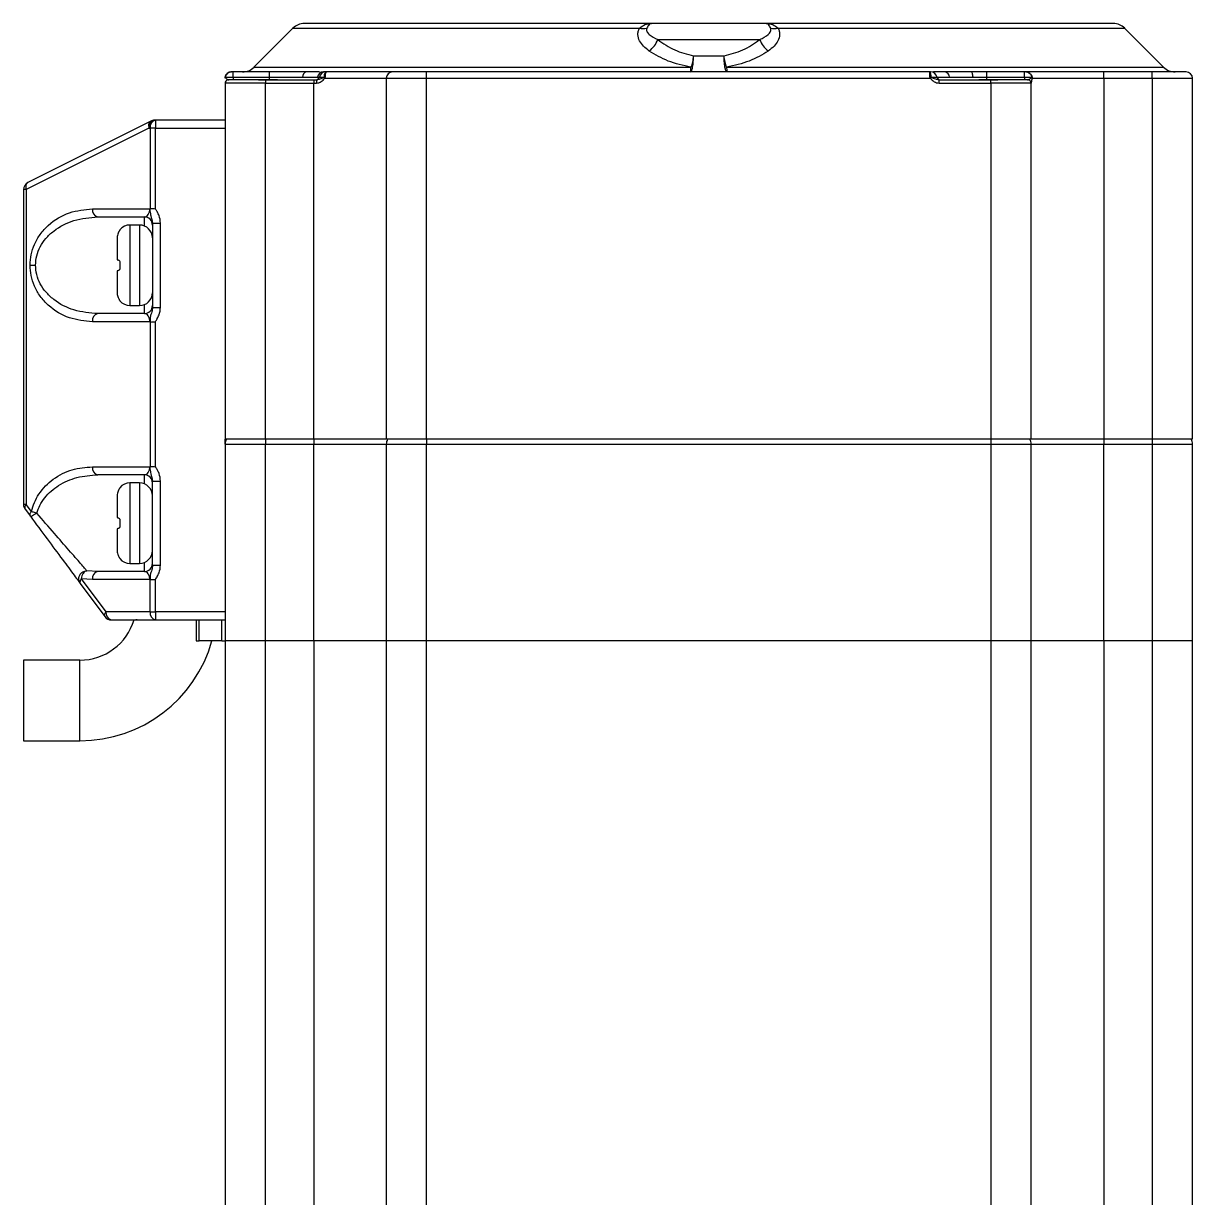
# Model space of a CAD drawing. Header units: millimetres. Extents: x 0 to 279, y 0 to 216.
# Drawn here: x 228.52 to 240.6, y 136.86 to 149 of the extents above; entities that cross this region are included whole.
import ezdxf

# ---------------------------------------------------------------- set-up
doc = ezdxf.new("R2010")
doc.units = ezdxf.units.MM

msp = doc.modelspace()

# ---------------------------------------------------------------- linework, layer by layer
at = {"color": 7, "linetype": 'Continuous', "lineweight": 25}
for p, q in [((235.012, 149), (231.424, 149)), ((235.009, 149), (235.003, 149)), ((236.197, 149), (235.012, 149)), ((239.786, 149), (236.197, 149)), ((231.306, 148.951), (230.903, 148.549)), ((235.079, 148.833), (236.13, 148.833)), ((240.306, 148.549), (239.903, 148.951)), ((235.447, 148.666), (235.762, 148.666)), ((230.66, 148.499), (230.671, 148.5)), ((230.688, 148.5), (230.671, 148.5)), ((230.688, 148.444), (230.688, 148.5)), ((231.063, 148.5), (230.688, 148.5)), ((231.063, 148.444), (231.063, 148.5)), ((231.581, 148.5), (231.448, 148.5)), ((231.645, 148.5), (231.622, 148.5)), ((231.653, 148.5), (231.645, 148.5)), ((232.338, 148.5), (231.653, 148.5)), ((232.688, 148.433), (232.688, 148.5)), ((237.887, 148.5), (232.688, 148.5)), ((237.887, 148.5), (237.887, 148.499)), ((237.898, 148.5), (237.887, 148.5)), ((238.318, 148.5), (238.044, 148.5)), ((238.48, 148.5), (238.318, 148.5)), ((238.48, 148.444), (238.48, 148.5)), ((238.867, 148.5), (238.48, 148.5)), ((238.882, 148.5), (238.867, 148.5)), ((238.867, 148.444), (238.867, 148.5)), ((239.688, 148.5), (238.882, 148.5)), ((239.688, 148.433), (239.688, 148.5)), ((240.188, 148.5), (239.688, 148.5)), ((240.188, 148.433), (240.188, 148.5)), ((230.605, 148.383), (230.605, 144.7)), ((231.021, 148.383), (230.605, 148.383)), ((230.606, 148.444), (230.688, 148.444)), ((230.645, 148.416), (230.632, 148.416)), ((230.638, 148.416), (230.645, 148.416)), ((230.949, 148.416), (230.645, 148.416)), ((230.688, 148.444), (230.688, 148.416)), ((230.688, 148.444), (231.063, 148.444)), ((231.021, 148.416), (230.949, 148.416)), ((230.949, 148.416), (231.147, 148.416)), ((231.021, 148.416), (231.021, 148.383)), ((231.021, 148.383), (231.521, 148.383)), ((231.021, 144.7), (231.021, 148.383)), ((231.063, 148.416), (231.063, 148.444)), ((231.063, 148.444), (231.405, 148.444)), ((231.147, 148.416), (231.521, 148.416)), ((231.521, 148.416), (231.521, 148.383)), ((231.521, 148.416), (231.553, 148.416)), ((231.521, 144.7), (231.521, 148.383)), ((231.521, 148.383), (231.551, 148.383)), ((231.559, 148.444), (231.579, 148.444)), ((231.579, 148.444), (231.63, 148.444)), ((231.635, 148.433), (232.271, 148.433)), ((232.271, 148.433), (232.271, 144.7)), ((232.271, 148.433), (232.688, 148.433)), ((232.688, 148.433), (237.894, 148.433)), ((232.688, 144.7), (232.688, 148.433)), ((237.894, 148.433), (237.903, 148.441)), ((237.899, 148.444), (237.963, 148.444)), ((237.963, 148.444), (238.093, 148.444)), ((237.985, 148.383), (237.985, 148.416)), ((237.985, 148.416), (238.395, 148.416)), ((237.985, 148.383), (238.521, 148.383)), ((238.336, 148.444), (238.48, 148.444)), ((238.395, 148.416), (238.593, 148.416)), ((238.48, 148.416), (238.48, 148.444)), ((238.48, 148.444), (238.867, 148.444)), ((238.521, 148.383), (238.521, 148.416)), ((238.593, 148.416), (238.521, 148.416)), ((238.521, 148.383), (238.521, 144.7)), ((238.938, 148.383), (238.521, 148.383)), ((238.898, 148.416), (238.593, 148.416)), ((238.867, 148.444), (238.944, 148.444)), ((238.867, 148.444), (238.867, 148.416)), ((238.91, 148.416), (238.898, 148.416)), ((238.898, 148.416), (238.905, 148.416)), ((238.938, 144.7), (238.938, 148.383)), ((238.938, 148.383), (238.938, 148.383)), ((238.947, 148.433), (239.688, 148.433)), ((239.688, 148.433), (239.688, 144.7)), ((239.688, 148.433), (240.188, 148.433)), ((240.188, 148.433), (240.188, 144.7)), ((240.188, 148.433), (240.605, 148.433)), ((240.605, 144.7), (240.605, 148.433)), ((229.837, 147.991), (228.567, 147.356)), ((229.887, 148), (229.874, 148)), ((230.605, 148), (229.887, 148)), ((229.818, 147.916), (228.549, 147.282)), ((229.818, 147.916), (229.831, 147.916)), ((229.887, 147.916), (229.831, 147.916)), ((229.831, 147.916), (229.831, 147.087)), ((229.887, 147.084), (229.887, 147.916)), ((229.887, 147.916), (230.605, 147.916)), ((228.521, 147.282), (228.521, 144.027)), ((228.549, 147.282), (228.521, 147.282)), ((228.549, 147.282), (228.549, 144.027)), ((229.233, 147.083), (229.828, 147.084)), ((229.289, 147), (229.771, 147)), ((229.721, 146.916), (229.621, 146.916)), ((229.855, 146.936), (229.938, 146.936)), ((229.855, 146.936), (229.855, 146.064)), ((229.938, 146.064), (229.938, 146.936)), ((229.488, 146.777), (229.488, 146.558)), ((229.518, 146.867), (229.518, 146.867)), ((229.518, 146.525), (229.518, 146.475)), ((228.589, 146.5), (228.645, 146.5)), ((229.488, 146.441), (229.488, 146.222)), ((229.518, 146.132), (229.518, 146.132)), ((229.621, 146.083), (229.721, 146.083)), ((229.855, 146.064), (229.938, 146.064)), ((229.771, 146), (229.289, 146)), ((229.827, 145.916), (229.233, 145.916)), ((229.829, 145.914), (229.827, 145.916)), ((229.831, 145.913), (229.831, 144.42)), ((229.887, 144.417), (229.887, 145.916)), ((230.605, 144.65), (230.605, 144.7)), ((231.021, 144.7), (230.605, 144.7)), ((230.605, 144.65), (231.021, 144.65)), ((230.605, 144.65), (230.605, 142.616)), ((231.521, 144.7), (231.021, 144.7)), ((231.021, 144.7), (231.021, 144.65)), ((231.021, 142.616), (231.021, 144.65)), ((231.021, 144.65), (231.521, 144.65)), ((232.271, 144.7), (231.521, 144.7)), ((231.521, 144.7), (231.521, 144.65)), ((231.521, 144.65), (232.271, 144.65)), ((231.521, 142.616), (231.521, 144.65)), ((232.688, 144.7), (232.271, 144.7)), ((232.271, 144.65), (232.688, 144.65)), ((232.271, 144.65), (232.271, 142.616)), ((238.521, 144.7), (232.688, 144.7)), ((232.688, 144.7), (232.688, 144.65)), ((232.688, 142.616), (232.688, 144.65)), ((232.688, 144.65), (238.521, 144.65)), ((238.938, 144.7), (238.521, 144.7)), ((238.521, 144.7), (238.521, 144.65)), ((238.521, 144.65), (238.521, 142.616)), ((238.521, 144.65), (238.938, 144.65)), ((239.688, 144.7), (238.938, 144.7)), ((238.938, 142.616), (238.938, 144.65)), ((238.938, 144.65), (239.688, 144.65)), ((240.188, 144.7), (239.688, 144.7)), ((239.688, 144.7), (239.688, 144.65)), ((239.688, 142.616), (239.688, 144.65)), ((239.688, 144.65), (240.188, 144.65)), ((240.605, 144.7), (240.188, 144.7)), ((240.188, 144.7), (240.188, 144.65)), ((240.188, 144.65), (240.188, 142.616)), ((240.188, 144.65), (240.605, 144.65)), ((240.605, 142.616), (240.605, 144.65)), ((229.233, 144.416), (229.828, 144.417)), ((229.771, 144.333), (229.289, 144.333)), ((229.721, 144.25), (229.621, 144.25)), ((229.855, 144.269), (229.938, 144.269)), ((229.855, 143.397), (229.855, 144.269)), ((229.938, 143.397), (229.938, 144.269)), ((229.488, 144.11), (229.488, 143.891)), ((229.518, 144.201), (229.518, 144.2)), ((228.549, 144.027), (228.521, 144.027)), ((228.538, 143.978), (228.592, 143.904)), ((228.603, 143.954), (228.549, 144.027)), ((229.518, 143.858), (229.518, 143.808)), ((229.488, 143.775), (229.488, 143.556)), ((229.518, 143.466), (229.518, 143.466)), ((229.621, 143.416), (229.721, 143.416)), ((229.855, 143.397), (229.938, 143.397)), ((229.119, 143.259), (229.374, 142.916)), ((229.233, 143.25), (229.119, 143.259)), ((229.289, 143.333), (229.175, 143.341)), ((229.827, 143.25), (229.233, 143.25)), ((229.771, 143.333), (229.289, 143.333)), ((229.829, 143.247), (229.827, 143.25)), ((229.887, 142.916), (229.887, 143.249)), ((229.108, 143.209), (229.363, 142.867)), ((229.831, 142.916), (229.831, 143.246)), ((229.831, 142.916), (229.374, 142.916)), ((229.831, 142.916), (229.887, 142.916)), ((230.605, 142.916), (229.887, 142.916)), ((229.887, 142.916), (229.887, 142.833)), ((229.43, 142.833), (229.887, 142.833)), ((229.696, 142.833), (229.684, 142.833)), ((229.887, 142.833), (230.605, 142.833)), ((230.305, 142.833), (230.305, 142.616)), ((230.305, 142.616), (230.338, 142.616)), ((230.571, 142.616), (230.338, 142.616)), ((230.571, 142.616), (230.605, 142.616)), ((230.605, 142.616), (230.605, 132.366)), ((231.021, 142.616), (230.605, 142.616)), ((231.021, 132.366), (231.021, 142.616)), ((231.521, 142.616), (231.021, 142.616)), ((231.521, 142.616), (231.521, 132.366)), ((232.271, 142.616), (231.521, 142.616)), ((232.271, 142.616), (232.271, 132.366)), ((232.688, 142.616), (232.271, 142.616)), ((232.688, 132.366), (232.688, 142.616)), ((238.521, 142.616), (232.688, 142.616)), ((238.521, 142.616), (238.521, 132.366)), ((238.938, 142.616), (238.521, 142.616)), ((238.938, 132.366), (238.938, 142.616)), ((239.688, 142.616), (238.938, 142.616)), ((239.688, 142.616), (239.688, 132.366)), ((240.188, 142.616), (239.688, 142.616)), ((240.188, 142.616), (240.188, 132.366)), ((240.605, 142.616), (240.188, 142.616)), ((240.605, 132.366), (240.605, 142.616)), ((229.105, 142.416), (228.521, 142.416)), ((228.521, 142.416), (228.521, 141.583)), ((228.521, 141.583), (229.105, 141.583))]:
    msp.add_line(p, q, dxfattribs=at)
at = {"color": 8, "linetype": 'Continuous', "lineweight": 25}
for p, q in [((231.306, 148.951), (234.888, 148.951)), ((236.321, 148.951), (239.903, 148.951)), ((230.903, 148.549), (235.42, 148.549)), ((235.789, 148.549), (240.306, 148.549)), ((238.938, 148.383), (238.938, 148.389)), ((229.621, 146.916), (229.621, 146.083)), ((229.721, 146.916), (229.721, 146.083)), ((229.771, 146.907), (229.771, 147)), ((229.771, 146), (229.771, 146.093)), ((229.621, 144.25), (229.621, 143.416)), ((229.721, 144.25), (229.721, 143.416)), ((229.771, 144.24), (229.771, 144.333)), ((229.771, 143.333), (229.771, 143.426)), ((230.338, 142.616), (230.338, 142.833)), ((230.571, 142.616), (230.571, 142.833)), ((229.105, 141.583), (229.105, 142.416))]:
    msp.add_line(p, q, dxfattribs=at)
at = {"color": 7, "linetype": 'Continuous', "lineweight": 25, "flags": 128}
for points in [[(238.336, 148.444), (238.335, 148.456), (238.334, 148.466), (238.332, 148.476), (238.33, 148.484), (238.327, 148.491), (238.324, 148.496), (238.321, 148.499), (238.318, 148.5)], [(229.887, 148), (229.887, 147.998), (229.887, 147.993), (229.887, 147.986), (229.887, 147.975), (229.887, 147.963), (229.887, 147.948), (229.887, 147.933), (229.887, 147.916)]]:
    msp.add_lwpolyline(points, dxfattribs=at)
at = {"color": 7, "linetype": 'Continuous', "lineweight": 25}
for centre, radius, start, end in [((231.424, 148.833), 0.167, 90, 135), ((239.786, 148.833), 0.167, 45, 90), ((234.926, 149.108), 0.161, 256.2791, 283.7209), ((234.817, 148.939), 0.282, 307.7329, 338.0686), ((236.392, 148.939), 0.282, 201.9314, 232.2671), ((236.283, 149.108), 0.161, 256.2791, 283.7209), ((230.786, 148.666), 0.167, 270, 315), ((231.459, 148.446), 0.0546, 101.6388, 182.1935), ((231.623, 148.435), 0.0649, 90.9241, 171.7622), ((231.645, 148.433), 0.0667, 90, 170.4059), ((232.338, 148.433), 0.0667, 90, 180), ((235.232, 148.542), 0.188, 347.1092, 2.0796), ((235.977, 148.542), 0.188, 177.9204, 192.8908), ((237.898, 148.433), 0.0667, 9.5941, 90), ((238.036, 148.443), 0.0569, 0.8024, 82.3122), ((240.424, 148.666), 0.167, 225, 270), ((240.538, 148.433), 0.0667, 0, 90), ((230.606, 148.442), 0.00222, 78.2583, 101.7388), ((230.621, 148.433), 0.0163, 148.7523, 179.5032), ((230.638, 148.383), 0.0333, 100.0422, 180), ((231.546, 148.45), 0.0333, 270, 350.4059), ((231.759, 148.391), 0.208, 173.0983, 182.2906), ((231.824, 148.644), 0.283, 225.676, 228.1451), ((231.634, 148.261), 0.183, 88.803, 91.197), ((237.895, 148.249), 0.195, 88.8772, 91.1227), ((237.996, 148.45), 0.0333, 189.5941, 270), ((238.905, 148.383), 0.0333, 0, 79.9578), ((238.928, 148.43), 0.0189, 10.7539, 38.887), ((238.945, 148.43), 0.0143, 85.6432, 94.3568), ((229.891, 147.928), 0.0739, 103.3295, 188.9063), ((229.904, 147.928), 0.0739, 103.3295, 188.9063), ((229.874, 147.916), 0.0833, 90, 116.5651), ((228.605, 147.282), 0.0833, 116.5651, 180), ((229.306, 147.072), 0.0739, 171.0937, 256.6705), ((229.621, 146.783), 0.133, 90, 140.8131), ((229.721, 146.783), 0.133, 0, 90), ((229.771, 146.916), 0.0833, 360, 90), ((229.721, 146.216), 0.133, 270, 0), ((229.621, 146.216), 0.133, 219.1871, 270), ((229.771, 146.083), 0.0833, 270, 0), ((229.306, 145.928), 0.0739, 103.3295, 188.9063), ((230.705, 144.65), 0.1, 150, 180), ((232.371, 144.65), 0.1, 150, 180), ((238.838, 144.65), 0.1, 0, 30), ((240.505, 144.65), 0.1, 0, 30), ((229.306, 144.405), 0.0739, 171.0937, 256.6705), ((229.621, 144.116), 0.133, 90, 140.8131), ((229.721, 144.116), 0.133, 0, 90), ((229.771, 144.25), 0.0833, 0, 90), ((228.605, 144.027), 0.0833, 180, 216.6071), ((229.721, 143.55), 0.133, 270, 0), ((229.621, 143.55), 0.133, 219.1871, 270), ((229.771, 143.416), 0.0833, 270, 0), ((229.306, 143.261), 0.0739, 103.3295, 188.9063), ((229.447, 142.905), 0.0739, 171.0937, 256.6705), ((229.904, 142.905), 0.0739, 171.0937, 256.6705), ((229.105, 143), 0.583, 270, 343.3706), ((229.43, 142.916), 0.0833, 216.6071, 270), ((229.105, 143), 1.417, 270, 344.3007)]:
    msp.add_arc(centre, radius, start, end, dxfattribs=at)
for points, knots in [([(234.888, 148.951), (234.906, 148.965), (234.942, 148.995), (234.988, 148.998), (235.012, 149)], [0, 0, 0, 0, 0.480833, 1, 1, 1, 1]), ([(235.012, 149), (235.003, 148.998), (234.987, 148.995), (234.972, 148.965), (234.964, 148.951)], [0, 0, 0, 0, 0.516283, 1, 1, 1, 1]), ([(236.245, 148.951), (236.237, 148.965), (236.222, 148.995), (236.206, 148.998), (236.197, 149)], [0, 0, 0, 0, 0.483717, 1, 1, 1, 1]), ([(236.197, 149), (236.221, 148.998), (236.267, 148.995), (236.304, 148.965), (236.321, 148.951)], [0, 0, 0, 0, 0.519167, 1, 1, 1, 1]), ([(234.99, 148.715), (234.969, 148.732), (234.928, 148.763), (234.886, 148.82), (234.87, 148.873), (234.873, 148.918), (234.883, 148.94), (234.888, 148.951)], [0, 0, 0, 0, 0.260979, 0.499861, 0.750194, 0.878746, 1, 1, 1, 1]), ([(234.964, 148.951), (234.963, 148.946), (234.96, 148.935), (234.966, 148.912), (234.996, 148.872), (235.046, 148.849), (235.079, 148.833)], [0, 0, 0, 0, 0.08992, 0.194776, 0.460737, 1, 1, 1, 1]), ([(235.079, 148.833), (235.134, 148.794), (235.24, 148.719), (235.38, 148.683), (235.447, 148.666)], [0, 0, 0, 0, 0.52405, 1, 1, 1, 1]), ([(235.762, 148.666), (235.829, 148.683), (235.97, 148.719), (236.075, 148.794), (236.13, 148.833)], [0, 0, 0, 0, 0.4759501, 1, 1, 1, 1]), ([(236.13, 148.833), (236.163, 148.849), (236.212, 148.871), (236.242, 148.911), (236.249, 148.934), (236.246, 148.946), (236.245, 148.951)], [0, 0, 0, 0, 0.537778, 0.784243, 0.901855, 1, 1, 1, 1]), ([(236.321, 148.951), (236.326, 148.94), (236.336, 148.918), (236.339, 148.873), (236.323, 148.82), (236.281, 148.763), (236.24, 148.731), (236.219, 148.715)], [0, 0, 0, 0, 0.121571, 0.251381, 0.501502, 0.739774, 1, 1, 1, 1]), ([(235.42, 148.549), (235.339, 148.566), (235.176, 148.602), (235.052, 148.677), (234.99, 148.715)], [0, 0, 0, 0, 0.499327, 1, 1, 1, 1]), ([(236.219, 148.715), (236.157, 148.677), (236.033, 148.602), (235.87, 148.566), (235.789, 148.549)], [0, 0, 0, 0, 0.500493, 1, 1, 1, 1]), ([(235.416, 148.5), (235.42, 148.502), (235.428, 148.507), (235.437, 148.541), (235.442, 148.576), (235.446, 148.615), (235.447, 148.645), (235.447, 148.666)], [0, 0, 0, 0, 0.249672, 0.499344, 0.649684, 0.760214, 1, 1, 1, 1]), ([(235.793, 148.5), (235.789, 148.502), (235.781, 148.507), (235.772, 148.541), (235.767, 148.576), (235.763, 148.615), (235.762, 148.646), (235.762, 148.666)], [0, 0, 0, 0, 0.249664, 0.499328, 0.646751, 0.76199, 1, 1, 1, 1]), ([(230.605, 148.444), (230.608, 148.452), (230.612, 148.468), (230.628, 148.486), (230.649, 148.498), (230.664, 148.499), (230.671, 148.5)], [0, 0, 0, 0, 0.259845, 0.513049, 0.759726, 1, 1, 1, 1]), ([(230.671, 148.5), (230.666, 148.499), (230.654, 148.499), (230.635, 148.49), (230.62, 148.476), (230.61, 148.46), (230.608, 148.449), (230.606, 148.444)], [0, 0, 0, 0, 0.168775, 0.391842, 0.668391, 0.827478, 1, 1, 1, 1]), ([(231.448, 148.5), (231.421, 148.5), (231.389, 148.5), (231.328, 148.5), (231.233, 148.5), (231.133, 148.5), (231.063, 148.5)], [0, 0, 0, 0, 0.25043, 0.292267, 0.501113, 1, 1, 1, 1]), ([(231.63, 148.444), (231.631, 148.449), (231.631, 148.46), (231.634, 148.476), (231.639, 148.49), (231.646, 148.499), (231.651, 148.499), (231.653, 148.5)], [0, 0, 0, 0, 0.172111, 0.330905, 0.607231, 0.830539, 1, 1, 1, 1]), ([(231.653, 148.5), (231.651, 148.499), (231.647, 148.497), (231.643, 148.485), (231.639, 148.467), (231.638, 148.452), (231.638, 148.444)], [0, 0, 0, 0, 0.245647, 0.494096, 0.745504, 1, 1, 1, 1]), ([(232.688, 148.5), (232.644, 148.5), (232.576, 148.5), (232.494, 148.5), (232.457, 148.5), (232.44, 148.5), (232.437, 148.5), (232.404, 148.5), (232.367, 148.5), (232.348, 148.5), (232.342, 148.5), (232.339, 148.5), (232.338, 148.5), (232.338, 148.5)], [0, 0, 0, 0, 0.239396, 0.369568, 0.499903, 0.500532, 0.505193, 0.517877, 0.759375, 0.879575, 0.885602, 0.93951, 1, 1, 1, 1]), ([(237.891, 148.444), (237.891, 148.452), (237.891, 148.468), (237.89, 148.486), (237.889, 148.498), (237.887, 148.499), (237.887, 148.5)], [0, 0, 0, 0, 0.259845, 0.513049, 0.759726, 1, 1, 1, 1]), ([(237.887, 148.5), (237.888, 148.499), (237.891, 148.499), (237.895, 148.49), (237.897, 148.476), (237.899, 148.46), (237.899, 148.449), (237.899, 148.444)], [0, 0, 0, 0, 0.168775, 0.391842, 0.668391, 0.827478, 1, 1, 1, 1]), ([(238.044, 148.5), (238.021, 148.5), (237.996, 148.5), (237.961, 148.5), (237.935, 148.5), (237.929, 148.5), (237.927, 148.5)], [0, 0, 0, 0, 0.41102, 0.479686, 0.822458, 1, 1, 1, 1]), ([(238.944, 148.444), (238.943, 148.449), (238.94, 148.46), (238.931, 148.476), (238.916, 148.49), (238.898, 148.499), (238.887, 148.499), (238.882, 148.5)], [0, 0, 0, 0, 0.172111, 0.330905, 0.6072312, 0.8305387, 1, 1, 1, 1]), ([(238.882, 148.5), (238.889, 148.499), (238.904, 148.497), (238.924, 148.485), (238.94, 148.467), (238.944, 148.452), (238.946, 148.444)], [0, 0, 0, 0, 0.245647, 0.494096, 0.745504, 1, 1, 1, 1]), ([(240.538, 148.5), (240.533, 148.5), (240.526, 148.5), (240.482, 148.5), (240.452, 148.5), (240.435, 148.5), (240.432, 148.5), (240.398, 148.5), (240.339, 148.5), (240.274, 148.5), (240.242, 148.5), (240.22, 148.5), (240.199, 148.5), (240.188, 148.5)], [0, 0, 0, 0, 0.2393965, 0.3695678, 0.499903, 0.5005325, 0.5051931, 0.5178765, 0.759375, 0.8795754, 0.8856021, 0.9395096, 1, 1, 1, 1]), ([(230.605, 148.433), (230.605, 148.435), (230.605, 148.439), (230.605, 148.442), (230.605, 148.444)], [0, 0, 0, 0, 0.53686, 1, 1, 1, 1]), ([(230.607, 148.441), (230.607, 148.442), (230.606, 148.442), (230.606, 148.443), (230.606, 148.444), (230.606, 148.444), (230.606, 148.444), (230.606, 148.444)], [0, 0, 0, 0, 0.672578, 0.86906, 0.939725, 0.97061, 1, 1, 1, 1]), ([(230.638, 148.416), (230.633, 148.419), (230.621, 148.424), (230.612, 148.435), (230.607, 148.441)], [0, 0, 0, 0, 0.42174, 1, 1, 1, 1]), ([(231.147, 148.416), (231.142, 148.416), (231.131, 148.416), (231.114, 148.416), (231.098, 148.416), (231.081, 148.416), (231.062, 148.416), (231.042, 148.416), (231.028, 148.416), (231.021, 148.416)], [0, 0, 0, 0, 0.131548, 0.263404, 0.395941, 0.528645, 0.670908, 0.835315, 1, 1, 1, 1]), ([(231.405, 148.444), (231.439, 148.444), (231.508, 148.445), (231.542, 148.444), (231.559, 148.444)], [0, 0, 0, 0, 0.501698, 1, 1, 1, 1]), ([(231.551, 148.383), (231.559, 148.384), (231.576, 148.386), (231.606, 148.402), (231.624, 148.421), (231.635, 148.433)], [0, 0, 0, 0, 0.2375476, 0.4957807, 1, 1, 1, 1]), ([(231.626, 148.441), (231.613, 148.435), (231.589, 148.424), (231.563, 148.419), (231.553, 148.416)], [0, 0, 0, 0, 0.584354, 1, 1, 1, 1]), ([(231.63, 148.444), (231.63, 148.444), (231.63, 148.444), (231.63, 148.444), (231.63, 148.443), (231.629, 148.442), (231.627, 148.442), (231.626, 148.441)], [0, 0, 0, 0, 0.030062, 0.06157, 0.133203, 0.330332, 1, 1, 1, 1]), ([(231.638, 148.444), (231.638, 148.442), (231.637, 148.439), (231.636, 148.435), (231.635, 148.433)], [0, 0, 0, 0, 0.464864, 1, 1, 1, 1]), ([(237.894, 148.433), (237.893, 148.435), (237.892, 148.439), (237.892, 148.442), (237.891, 148.444)], [0, 0, 0, 0, 0.53686, 1, 1, 1, 1]), ([(237.894, 148.433), (237.907, 148.42), (237.926, 148.401), (237.959, 148.385), (237.976, 148.384), (237.985, 148.383)], [0, 0, 0, 0, 0.499643, 0.758209, 1, 1, 1, 1]), ([(237.903, 148.441), (237.902, 148.442), (237.901, 148.442), (237.899, 148.443), (237.899, 148.444), (237.899, 148.444), (237.899, 148.444), (237.899, 148.444)], [0, 0, 0, 0, 0.672578, 0.86906, 0.939725, 0.97061, 1, 1, 1, 1]), ([(237.985, 148.416), (237.973, 148.419), (237.946, 148.424), (237.919, 148.435), (237.903, 148.441)], [0, 0, 0, 0, 0.42174, 1, 1, 1, 1]), ([(238.093, 148.444), (238.128, 148.444), (238.198, 148.445), (238.29, 148.444), (238.336, 148.444)], [0, 0, 0, 0, 0.501698, 1, 1, 1, 1]), ([(238.521, 148.416), (238.507, 148.416), (238.471, 148.415), (238.429, 148.416), (238.401, 148.416), (238.395, 148.416)], [0, 0, 0, 0, 0.329179, 0.856625, 1, 1, 1, 1]), ([(238.943, 148.441), (238.935, 148.435), (238.923, 148.424), (238.91, 148.419), (238.905, 148.416)], [0, 0, 0, 0, 0.584354, 1, 1, 1, 1]), ([(238.938, 148.383), (238.939, 148.384), (238.94, 148.386), (238.943, 148.402), (238.945, 148.421), (238.947, 148.433)], [0, 0, 0, 0, 0.237548, 0.495781, 1, 1, 1, 1]), ([(238.944, 148.444), (238.944, 148.444), (238.944, 148.444), (238.944, 148.444), (238.944, 148.443), (238.944, 148.442), (238.943, 148.442), (238.943, 148.441)], [0, 0, 0, 0, 0.030062, 0.06157, 0.133203, 0.330332, 1, 1, 1, 1]), ([(238.946, 148.444), (238.946, 148.442), (238.947, 148.439), (238.947, 148.435), (238.947, 148.433)], [0, 0, 0, 0, 0.464864, 1, 1, 1, 1]), ([(228.589, 146.5), (228.592, 146.537), (228.596, 146.612), (228.634, 146.722), (228.694, 146.826), (228.81, 146.953), (228.994, 147.06), (229.153, 147.075), (229.233, 147.083)], [0, 0, 0, 0, 0.09612, 0.196255, 0.311219, 0.438754, 0.719159, 1, 1, 1, 1]), ([(229.771, 147), (229.778, 147.001), (229.792, 147.003), (229.808, 147.018), (229.818, 147.036), (229.823, 147.051), (229.826, 147.067), (229.828, 147.078), (229.828, 147.084)], [0, 0, 0, 0, 0.307012, 0.602409, 0.729204, 0.833121, 0.91677, 1, 1, 1, 1]), ([(229.831, 147.087), (229.831, 147.086), (229.83, 147.086), (229.829, 147.086), (229.829, 147.085), (229.828, 147.084)], [0, 0, 0, 0, 0.185128, 0.404514, 1, 1, 1, 1]), ([(229.828, 147.084), (229.828, 147.084), (229.828, 147.084), (229.828, 147.084), (229.828, 147.076), (229.828, 147.049), (229.841, 147.004), (229.849, 146.961), (229.855, 146.936)], [0, 0, 0, 0, 0.000191, 0.001605, 0.005478, 0.148404, 0.494866, 1, 1, 1, 1]), ([(229.831, 147.087), (229.836, 147.086), (229.843, 147.086), (229.852, 147.086), (229.865, 147.086), (229.876, 147.085), (229.887, 147.084)], [0, 0, 0, 0, 0.336893, 0.440668, 0.501077, 1, 1, 1, 1]), ([(229.938, 146.936), (229.935, 146.962), (229.93, 147.002), (229.911, 147.039), (229.901, 147.056), (229.895, 147.065), (229.89, 147.074), (229.888, 147.079), (229.887, 147.082), (229.887, 147.083), (229.887, 147.084)], [0, 0, 0, 0, 0.4975277, 0.7486033, 0.7907873, 0.8745223, 0.9431432, 0.9784754, 0.9908372, 1, 1, 1, 1]), ([(228.645, 146.5), (228.648, 146.533), (228.653, 146.601), (228.693, 146.696), (228.753, 146.783), (228.866, 146.887), (229.048, 146.98), (229.206, 146.993), (229.289, 147)], [0, 0, 0, 0, 0.0939531, 0.1947337, 0.3020005, 0.4256314, 0.6991996, 1, 1, 1, 1]), ([(229.504, 146.841), (229.498, 146.827), (229.489, 146.806), (229.488, 146.784), (229.488, 146.777)], [0, 0, 0, 0, 0.690808, 1, 1, 1, 1]), ([(229.518, 146.867), (229.518, 146.867), (229.518, 146.866), (229.516, 146.863), (229.512, 146.857), (229.508, 146.85), (229.505, 146.844), (229.504, 146.841)], [0, 0, 0, 0, 0.183605, 0.366771, 0.567122, 0.802223, 1, 1, 1, 1]), ([(229.488, 146.558), (229.489, 146.558), (229.491, 146.557), (229.501, 146.555), (229.504, 146.554)], [0, 0, 0, 0, 0.690742, 1, 1, 1, 1]), ([(229.504, 146.554), (229.505, 146.553), (229.509, 146.552), (229.514, 146.545), (229.518, 146.536), (229.519, 146.529), (229.518, 146.525), (229.518, 146.525)], [0, 0, 0, 0, 0.263984, 0.534644, 0.746416, 0.959329, 1, 1, 1, 1]), ([(229.233, 145.916), (229.153, 145.924), (228.994, 145.939), (228.81, 146.047), (228.694, 146.173), (228.633, 146.278), (228.596, 146.389), (228.592, 146.464), (228.589, 146.5)], [0, 0, 0, 0, 0.280849, 0.561262, 0.6888, 0.803768, 0.906667, 1, 1, 1, 1]), ([(229.289, 146), (229.206, 146.007), (229.048, 146.02), (228.866, 146.112), (228.753, 146.217), (228.693, 146.304), (228.653, 146.399), (228.648, 146.467), (228.645, 146.5)], [0, 0, 0, 0, 0.3008, 0.574369, 0.697993, 0.805266, 0.906045, 1, 1, 1, 1]), ([(229.504, 146.445), (229.498, 146.444), (229.489, 146.442), (229.488, 146.441), (229.488, 146.441)], [0, 0, 0, 0, 0.690808, 1, 1, 1, 1]), ([(229.518, 146.475), (229.518, 146.472), (229.518, 146.466), (229.516, 146.459), (229.512, 146.452), (229.508, 146.447), (229.505, 146.446), (229.504, 146.445)], [0, 0, 0, 0, 0.183605, 0.366771, 0.567122, 0.802223, 1, 1, 1, 1]), ([(229.488, 146.222), (229.489, 146.207), (229.491, 146.184), (229.501, 146.164), (229.504, 146.158)], [0, 0, 0, 0, 0.690741, 1, 1, 1, 1]), ([(229.504, 146.158), (229.505, 146.155), (229.509, 146.148), (229.514, 146.14), (229.518, 146.134), (229.519, 146.133), (229.518, 146.132), (229.518, 146.132)], [0, 0, 0, 0, 0.263984, 0.534644, 0.746417, 0.959329, 1, 1, 1, 1]), ([(229.855, 146.064), (229.853, 146.048), (229.85, 146.022), (229.839, 145.992), (229.833, 145.973), (229.831, 145.959), (229.83, 145.948), (229.829, 145.939), (229.829, 145.928), (229.829, 145.92), (229.829, 145.914)], [0, 0, 0, 0, 0.307849, 0.502148, 0.631496, 0.72346, 0.792873, 0.849044, 0.895291, 1, 1, 1, 1]), ([(229.887, 145.916), (229.887, 145.916), (229.887, 145.923), (229.895, 145.932), (229.9, 145.942), (229.91, 145.96), (229.93, 145.997), (229.935, 146.038), (229.938, 146.064)], [0, 0, 0, 0, 0.009208, 0.125258, 0.210042, 0.236054, 0.502128, 1, 1, 1, 1]), ([(229.827, 145.916), (229.827, 145.922), (229.827, 145.933), (229.823, 145.949), (229.818, 145.963), (229.808, 145.982), (229.792, 145.997), (229.778, 145.999), (229.771, 146)], [0, 0, 0, 0, 0.076549, 0.162094, 0.266711, 0.394253, 0.691287, 1, 1, 1, 1]), ([(229.829, 145.914), (229.829, 145.914), (229.83, 145.913), (229.83, 145.913), (229.831, 145.913)], [0, 0, 0, 0, 0.502367, 1, 1, 1, 1]), ([(229.831, 145.913), (229.836, 145.913), (229.846, 145.913), (229.865, 145.914), (229.879, 145.915), (229.887, 145.916)], [0, 0, 0, 0, 0.333748, 0.61187, 1, 1, 1, 1]), ([(228.603, 143.954), (228.612, 143.985), (228.631, 144.05), (228.701, 144.173), (228.83, 144.303), (229.023, 144.399), (229.163, 144.41), (229.233, 144.416)], [0, 0, 0, 0, 0.098391, 0.202803, 0.447674, 0.723512, 1, 1, 1, 1]), ([(229.771, 144.333), (229.778, 144.334), (229.792, 144.336), (229.808, 144.351), (229.818, 144.369), (229.823, 144.384), (229.826, 144.4), (229.828, 144.412), (229.828, 144.417)], [0, 0, 0, 0, 0.307012, 0.602409, 0.729204, 0.833121, 0.91677, 1, 1, 1, 1]), ([(229.831, 144.42), (229.831, 144.42), (229.83, 144.42), (229.829, 144.419), (229.829, 144.418), (229.828, 144.417)], [0, 0, 0, 0, 0.1851267, 0.4045128, 1, 1, 1, 1]), ([(229.828, 144.417), (229.828, 144.417), (229.828, 144.417), (229.828, 144.417), (229.828, 144.409), (229.828, 144.382), (229.841, 144.337), (229.849, 144.294), (229.855, 144.269)], [0, 0, 0, 0, 0.000191, 0.001603, 0.00547, 0.148389, 0.494864, 1, 1, 1, 1]), ([(229.831, 144.42), (229.836, 144.42), (229.843, 144.42), (229.852, 144.419), (229.865, 144.419), (229.876, 144.418), (229.887, 144.417)], [0, 0, 0, 0, 0.336896, 0.44067, 0.501077, 1, 1, 1, 1]), ([(229.938, 144.269), (229.935, 144.295), (229.93, 144.335), (229.911, 144.373), (229.901, 144.39), (229.895, 144.399), (229.89, 144.407), (229.888, 144.413), (229.887, 144.416), (229.887, 144.417), (229.887, 144.417)], [0, 0, 0, 0, 0.497533, 0.748611, 0.790788, 0.874531, 0.943152, 0.97848, 0.99084, 1, 1, 1, 1]), ([(228.659, 143.936), (228.669, 143.964), (228.689, 144.022), (228.76, 144.128), (228.888, 144.236), (229.077, 144.317), (229.217, 144.328), (229.289, 144.333)], [0, 0, 0, 0, 0.095454, 0.201003, 0.437478, 0.708659, 1, 1, 1, 1]), ([(229.504, 144.175), (229.498, 144.16), (229.489, 144.14), (229.488, 144.117), (229.488, 144.11)], [0, 0, 0, 0, 0.690808, 1, 1, 1, 1]), ([(229.518, 144.2), (229.518, 144.2), (229.518, 144.2), (229.516, 144.196), (229.512, 144.19), (229.508, 144.183), (229.505, 144.177), (229.504, 144.175)], [0, 0, 0, 0, 0.183605, 0.366771, 0.567122, 0.802223, 1, 1, 1, 1]), ([(228.659, 143.936), (228.651, 143.931), (228.635, 143.92), (228.614, 143.908), (228.598, 143.902), (228.594, 143.903), (228.592, 143.904)], [0, 0, 0, 0, 0.241635, 0.499996, 0.753534, 1, 1, 1, 1]), ([(228.592, 143.904), (228.65, 143.826), (228.764, 143.673), (228.925, 143.456), (229.031, 143.313), (229.088, 143.237), (229.102, 143.218), (229.108, 143.209)], [0, 0, 0, 0, 0.269041, 0.530999, 0.774568, 0.88924, 1, 1, 1, 1]), ([(228.659, 143.936), (228.651, 143.939), (228.636, 143.942), (228.617, 143.948), (228.608, 143.952), (228.603, 143.954)], [0, 0, 0, 0, 0.4180654, 0.6887266, 1, 1, 1, 1]), ([(229.175, 143.341), (229.169, 143.349), (229.155, 143.365), (229.098, 143.431), (228.993, 143.551), (228.834, 143.735), (228.72, 143.866), (228.659, 143.936)], [0, 0, 0, 0, 0.10545, 0.218824, 0.461048, 0.710983, 1, 1, 1, 1]), ([(229.488, 143.891), (229.489, 143.891), (229.491, 143.891), (229.501, 143.888), (229.504, 143.888)], [0, 0, 0, 0, 0.6907415, 1, 1, 1, 1]), ([(229.504, 143.888), (229.505, 143.887), (229.509, 143.885), (229.514, 143.878), (229.518, 143.87), (229.519, 143.863), (229.518, 143.859), (229.518, 143.858)], [0, 0, 0, 0, 0.263984, 0.534644, 0.746416, 0.959329, 1, 1, 1, 1]), ([(229.504, 143.779), (229.498, 143.777), (229.489, 143.775), (229.488, 143.775), (229.488, 143.775)], [0, 0, 0, 0, 0.6908084, 1, 1, 1, 1]), ([(229.518, 143.808), (229.518, 143.805), (229.518, 143.8), (229.516, 143.792), (229.512, 143.785), (229.508, 143.78), (229.505, 143.779), (229.504, 143.779)], [0, 0, 0, 0, 0.183605, 0.366771, 0.567122, 0.802223, 1, 1, 1, 1]), ([(229.488, 143.556), (229.489, 143.54), (229.491, 143.518), (229.501, 143.498), (229.504, 143.491)], [0, 0, 0, 0, 0.6907413, 1, 1, 1, 1]), ([(229.504, 143.491), (229.505, 143.488), (229.509, 143.481), (229.514, 143.473), (229.518, 143.468), (229.519, 143.466), (229.518, 143.466), (229.518, 143.466)], [0, 0, 0, 0, 0.263984, 0.534644, 0.746417, 0.959329, 1, 1, 1, 1]), ([(229.855, 143.397), (229.853, 143.381), (229.85, 143.355), (229.839, 143.326), (229.833, 143.306), (229.831, 143.292), (229.83, 143.281), (229.829, 143.273), (229.829, 143.262), (229.829, 143.253), (229.829, 143.247)], [0, 0, 0, 0, 0.307849, 0.502148, 0.631496, 0.72346, 0.792873, 0.849044, 0.895291, 1, 1, 1, 1]), ([(229.887, 143.249), (229.887, 143.249), (229.887, 143.256), (229.895, 143.265), (229.9, 143.276), (229.91, 143.293), (229.93, 143.33), (229.935, 143.371), (229.938, 143.397)], [0, 0, 0, 0, 0.009208, 0.125258, 0.210042, 0.236054, 0.502128, 1, 1, 1, 1]), ([(229.108, 143.209), (229.105, 143.214), (229.098, 143.226), (229.092, 143.247), (229.093, 143.271), (229.101, 143.295), (229.115, 143.316), (229.134, 143.33), (229.155, 143.339), (229.169, 143.34), (229.175, 143.341)], [0, 0, 0, 0, 0.101719, 0.229733, 0.361835, 0.499991, 0.638147, 0.770249, 0.891691, 1, 1, 1, 1]), ([(229.175, 143.341), (229.169, 143.339), (229.155, 143.334), (229.137, 143.315), (229.124, 143.288), (229.121, 143.269), (229.119, 143.259)], [0, 0, 0, 0, 0.241726, 0.5, 0.758274, 1, 1, 1, 1]), ([(229.827, 143.25), (229.827, 143.255), (229.827, 143.266), (229.823, 143.282), (229.818, 143.297), (229.808, 143.315), (229.792, 143.33), (229.778, 143.332), (229.771, 143.333)], [0, 0, 0, 0, 0.076549, 0.162094, 0.266711, 0.394253, 0.691287, 1, 1, 1, 1]), ([(229.831, 143.246), (229.83, 143.246), (229.83, 143.246), (229.829, 143.247), (229.829, 143.247)], [0, 0, 0, 0, 0.49836, 1, 1, 1, 1]), ([(229.887, 143.249), (229.879, 143.248), (229.865, 143.247), (229.846, 143.247), (229.836, 143.246), (229.831, 143.246)], [0, 0, 0, 0, 0.3881299, 0.6662524, 1, 1, 1, 1])]:
    msp.add_open_spline(points, degree=3, knots=knots, dxfattribs=at)
for points in [[(235.447, 148.666), (235.443, 148.644), (235.436, 148.6), (235.426, 148.566), (235.42, 148.549)], [(235.789, 148.549), (235.784, 148.566), (235.773, 148.6), (235.766, 148.644), (235.762, 148.666)], [(229.837, 147.991), (229.832, 147.988), (229.823, 147.981), (229.816, 147.963), (229.813, 147.941), (229.817, 147.925), (229.818, 147.916)], [(228.567, 147.356), (228.563, 147.353), (228.554, 147.347), (228.546, 147.328), (228.543, 147.306), (228.547, 147.29), (228.549, 147.282)], [(228.549, 144.027), (228.545, 144.022), (228.539, 144.013), (228.534, 143.999), (228.533, 143.986), (228.536, 143.981), (228.538, 143.978)], [(228.592, 143.904), (228.591, 143.907), (228.588, 143.913), (228.589, 143.925), (228.593, 143.939), (228.6, 143.949), (228.603, 143.954)], [(229.119, 143.259), (229.116, 143.254), (229.109, 143.244), (229.105, 143.23), (229.104, 143.218), (229.107, 143.212), (229.108, 143.209)], [(229.363, 142.867), (229.361, 142.87), (229.358, 142.876), (229.359, 142.888), (229.364, 142.902), (229.371, 142.911), (229.374, 142.916)]]:
    msp.add_open_spline(points, degree=3, dxfattribs=at)

doc.saveas('drawing.dxf')
